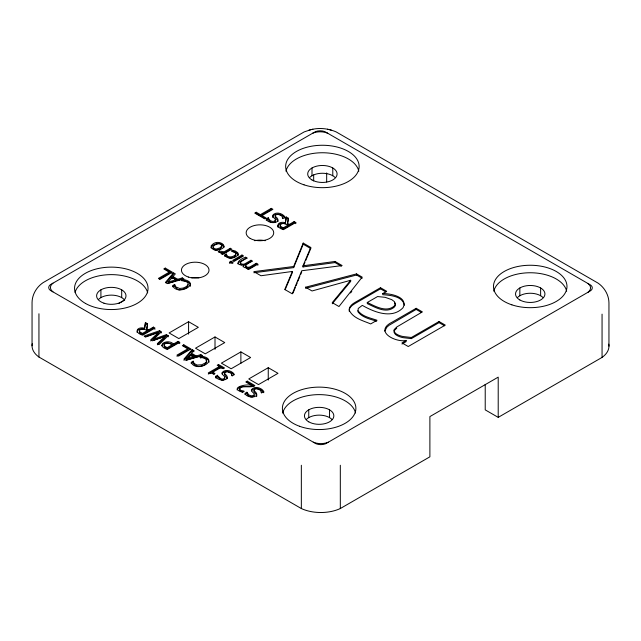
<?xml version="1.0" encoding="UTF-8"?>
<svg xmlns="http://www.w3.org/2000/svg" width="641" height="641" viewBox="0 0 641 641"><rect width="100%" height="100%" fill="white"/><g stroke="black" fill="none" stroke-linecap="round" stroke-linejoin="round"><path stroke-width="0.96" d="M222.147 246.553L220.135 248.9L216.802 250.062A2.989 1.723 0 0 1 214.679 249.782L213.533 249.125A2.965 1.715 0 0 1 213.06 247.899M237.05 389.872C239.518 384.776 247.394 387.164 251.897 386.587L251.897 385.465L245.832 381.956L247.25 381.139L254.87 385.537L253.139 386.539L242.771 386.86L240.327 387.677L239.381 388.927C239.598 391.539 247.338 390.321 242.755 392.236C228.156 388.158 246.36 383.27 251.897 385.465M136.99 332.286C136.829 328.889 142.07 328.609 144.473 329.314L145.451 322.543L147.582 323.777L146.589 329.995L148.464 331.077L153.375 328.24L155.018 329.194M144.473 329.314L145.451 322.543M277.673 226.137C278.667 223.268 282.753 223.14 285.261 223.765L286.239 217.003L288.37 218.236L288.37 219.358L286.239 218.124L286.239 217.003M285.261 223.765L286.239 218.124M146.589 329.995L147.582 323.777M295.797 223.653L295.797 222.523L294.155 221.578L294.155 222.699L289.251 225.536L287.376 224.454L288.37 218.236M287.376 224.454L288.202 220.208M190.313 286.335C191.371 282.505 186.154 281.119 183.294 280.598L183.294 279.476C202.083 283.026 177.637 296.687 172.597 285.646L174.584 284.508L175.666 286.815L179.664 288.482L183.19 288.049L185.634 286.976L187.509 285.533L188.198 283.522L187.452 282.377L185.273 281.231L181.331 280.606L183.294 279.476M161.716 345.811C163.856 341.557 170.25 342.695 173.455 345.154L178.062 342.494L179.704 343.44L179.704 342.318L178.062 341.373L173.455 344.025C167.621 338.152 154.745 345.275 167.349 349.449L179.704 342.318M210.985 247.787C212.908 243.035 222.595 241.625 224.214 247.13M237.795 263.836L238.837 262.401L245.751 258.347L245.751 257.217L247.314 258.123C243.852 259.549 235.455 264.164 244.149 264.252L251.016 260.254L252.57 261.159C249.205 262.57 240.704 267.161 249.349 267.289L256.272 263.291L257.834 264.188L257.834 265.318M384.752 331.117L386.844 327.231L389.079 325.275L416.161 309.419L421.618 312.568M139.361 331.509L139.754 332.903L142.43 334.562L147.093 331.87L147.093 330.74C145.002 328.985 140.9 327.96 139.225 330.74L139.754 331.774L142.43 333.432L147.093 330.74M253.836 272.754L293.658 267.618L293.658 266.496L303.209 243.083L310.741 247.434L310.741 248.556L305.717 260.502M293.658 267.618L303.209 244.213L303.209 243.083M293.017 293.097L295.285 287.561M296.046 285.718L297.176 282.953M297.937 281.111L299.828 276.503M300.581 274.66L301.719 271.888M293.658 266.496L253.836 271.632L260.975 275.75L292.36 271.455L284.764 289.484L292.264 293.81L301.719 270.766L342.134 265.558L335.035 261.456L303.009 265.807L303.009 266.928L335.035 262.586L341.341 266.223M285.141 289.708L292.36 272.585L292.36 271.455M303.009 265.807L310.741 247.434M303.009 266.928L304.948 262.337M349.281 309.443L350.226 307.448L352.165 305.461L355.138 303.465L380.49 288.827L385.922 291.959M245.751 257.217C239.51 259.02 233.212 265.182 243.388 265.005L243.532 266.824L244.982 267.674L248.035 268.05L248.035 269.172M243.059 266.784L243.388 265.005M275.342 216.37L275.149 217.347L278.162 221.329M224.67 373.735L224.478 374.705L227.499 378.695M254.068 390.738L253.876 391.707L256.849 395.241M221.93 373.919C224.502 370.153 230.536 371.395 233.38 374.288M251.328 390.922C254.341 386.715 261.488 388.678 263.86 392.709M256.528 396.595L256.793 396.146M350.579 292.953L351.797 291.407M332.246 303.77L350.691 281.391L350.691 280.269L332.246 302.64L338.977 306.534L362.173 277.128L356.564 273.891L305.533 287.224L305.533 288.346M173.575 272.898L165.394 282.433L167.413 283.602L183.927 278.875L182.268 277.922L177.701 279.268L172.982 276.543L175.314 273.899L173.575 272.898L173.575 274.028L166.019 282.825M192.124 349.617L183.935 359.152L185.954 360.322L202.476 355.595L200.817 354.633L196.242 355.979L191.523 353.255L193.854 350.619L192.124 349.617L192.124 350.739L183.935 360.282M168.118 282.08L172.036 277.609L175.842 279.813L175.842 280.934L168.118 283.202L168.118 282.08L175.842 279.813M186.659 358.792L190.577 354.329L194.383 356.532L194.383 357.654L186.659 359.921L186.659 358.792L194.383 356.532M186.659 359.921L190.577 355.459L190.577 354.329M164.489 345.259L163.984 346.06L164.577 347.222L167.117 348.816L172.052 345.964L172.052 344.834C169.865 343.095 165.65 342.022 163.984 344.938L164.577 346.092L167.117 347.686L172.052 344.834M280.454 225.624L280.005 226.321L280.534 227.355L283.218 229.021L287.881 226.329L287.881 225.199C285.79 223.445 281.679 222.419 280.005 225.199L280.534 226.233L283.218 227.892L287.881 225.199M394.191 330.684L396.779 328.096M168.214 335.684L168.214 336.813L166.404 335.764L153.696 340.267L153.696 339.145L166.404 334.642L168.214 335.684L159.024 344.642L157.341 343.672L165.122 336.301L165.122 337.43L157.341 344.794M153.696 339.145L161.436 331.774L159.585 330.708L144.137 336.044L145.747 336.974L158.583 332.415L158.583 333.536L150.715 340.964M240.824 263.05L240.159 264.212L241.409 265.029M246.08 266.087C243.82 267.794 248.259 268.651 249.349 268.411L256.272 264.421L256.272 263.291M158.583 332.415L150.715 339.842L152.382 340.804L165.122 336.301M239.59 389.424L240.327 388.807M52.987 283.154L52.418 283.61A12.604 7.275 0 0 0 52.418 291.415L52.987 291.871M588.013 292.248L588.582 291.791A12.604 7.275 0 0 0 588.582 283.987L588.013 283.53M313.673 132.647L51.929 283.779A8.117 4.687 0 0 0 51.929 291.278L314.33 442.771A8.117 4.687 0 0 0 327.327 442.771L589.071 291.639A8.117 4.687 0 0 0 589.071 284.139L326.67 132.647M262.017 215.592L272.906 209.303L271.263 208.357L260.374 214.647L256.224 212.251L254.765 213.092L264.701 218.829L266.159 217.988L262.017 215.592L262.017 216.722L265.334 218.637M169.304 272.121L158.415 278.41L160.058 279.356L172.405 272.225L165.25 268.09L163.792 268.932L169.304 272.121L169.304 273.242L159.248 279.051M256.224 212.251L256.224 213.373L260.374 215.769L271.263 209.479L271.263 208.357M118.665 303.505L124.731 300.004M268.138 217.884L266.167 219.022C268.627 225.103 284.356 223.068 275.149 216.217L275.918 214.807L278.114 214.35L281.607 215.825L283.074 218.405L285.133 217.219C282.761 213.189 275.614 211.226 272.601 215.432L273.29 217.187L275.59 219.583L274.853 221.073L272.745 221.482L270.358 220.72L268.138 217.884L268.138 219.006L266.167 220.143M222.395 252.842L221.017 253.636L222.579 254.541L231.842 249.189L230.279 248.283L223.701 252.081C219.575 250.014 214.39 252.153 222.395 252.842L222.395 253.964M221.714 253.003L223.701 253.211L230.279 249.413L230.279 248.283M226.241 254.06L224.494 255.07C227.467 259.597 235.063 258.82 237.971 254.637A5.072 2.925 0 0 0 237.659 252.65L235.327 251.032L232.739 250.31C227.299 251.769 241.152 251.985 234.085 255.815C232.427 256.777 230.375 257.249 228.525 256.592C227.018 256.929 226.025 252.394 226.241 255.182L224.494 256.192M172.597 286.775C175.602 283.667 176.363 291.535 180.794 289.62C183.614 289.235 187.981 288.025 188.198 284.652M287.376 223.332L289.251 224.414L294.155 221.578M295.797 222.523L283.45 229.654C274.268 226.994 277.737 220.825 285.261 222.643M232.819 262.241L231.048 261.216L229.43 262.153L231.201 263.179L232.819 262.241L232.819 263.371M241.969 255.038L232.707 260.382L234.261 261.288L243.532 255.935L241.969 255.038L241.969 256.16L233.548 261.023M229.43 263.275L231.048 262.345L232.226 263.026M248.035 268.05L247.001 268.643L248.564 269.541L257.834 264.188M146.589 328.873L148.464 329.955L153.375 327.118L155.018 328.064L142.663 335.195C133.48 332.535 136.958 326.365 144.473 328.184M188.582 321.702L169.096 332.951L178.839 338.576L198.325 327.327L188.582 321.702L188.582 334.121M187.853 348.84L176.956 355.122L178.599 356.075L190.954 348.944L183.791 344.81L182.332 345.651L187.853 348.84L187.853 349.962L176.956 356.252M215.007 336.958L195.521 348.207L205.264 353.832L224.751 342.582L215.007 336.958L215.007 349.369M193.125 361.22L191.146 362.365C196.178 373.407 220.632 359.745 201.835 356.196L199.88 357.325L203.814 357.95L206.474 359.641L206.538 361.556L205.28 362.966L201.739 364.769L197.148 365.05L194.215 363.535L193.125 361.22L193.125 362.349L191.146 363.495M200.529 358.071L201.835 357.317C204.607 357.902 208.718 358.792 209.102 362.157M214.214 374.176L212.724 373.318L212.724 372.189L221.001 367.413L223.244 368.703L224.502 367.974L218.477 364.497L217.219 365.226L219.406 366.492L219.406 367.614L208.277 374.04M240.88 351.901L221.393 363.151L231.137 368.775L250.623 357.526L240.88 351.901L240.88 363.359M219.406 366.492L208.277 372.918L209.559 373.663L211.602 373.262L213.83 374.136L214.959 373.479L212.724 372.189M215.504 376.379C218.341 373.19 220.464 382.268 224.791 377.966L224.919 376.948L222.619 374.552L221.93 372.79C224.943 368.583 232.09 370.546 234.462 374.576L232.403 375.77L230.936 373.19L227.443 371.708L225.247 372.173L224.478 373.583C233.685 380.425 217.956 382.461 215.504 376.379L215.985 378.174M215.504 377.509C218.341 374.32 220.464 383.39 224.791 379.095L224.502 377.509M404.447 305.26C402.468 296.134 390.433 295.301 382.749 294.692L382.749 293.562L386.691 291.286L380.49 287.705L355.138 302.336C351.821 304.163 348.263 307.231 349.297 311.47M367.285 302.488L377.573 296.551L385.185 297.328L391.803 299.676L394.431 301.663L395.417 303.642L394.752 305.581C386.699 313.153 375.378 306.27 367.285 302.488L367.285 303.618C375.378 307.392 386.699 314.274 394.752 306.702L395.417 304.763L394.431 302.784M268.25 367.702L248.764 378.951L258.507 384.576L277.994 373.326L268.25 367.702L268.25 380.113M246.865 392.252L244.902 393.382C247.354 399.463 263.09 397.428 253.876 390.585L254.645 389.175L256.841 388.71L260.334 390.193L261.808 392.773L263.86 391.579C261.488 387.549 254.341 385.586 251.328 389.8L252.017 391.555L254.317 393.951L253.588 395.441L251.472 395.842L249.085 395.08L246.865 392.252L246.865 393.374L244.902 394.511M406.106 340.539L401.987 342.911L408.229 346.517L445.295 325.115L439.053 321.51L411.378 337.486L403.317 336.573A15.047 8.686 0 0 1 395.345 333.208L393.886 330.788L394.191 329.562L396.779 326.974L422.395 311.895L416.161 308.297L392.1 322.183C373.743 331.277 395.024 342.526 406.106 340.539L406.106 341.661L401.987 344.033M393.886 331.91L395.345 334.33A15.047 8.686 0 0 0 403.317 337.695L411.378 338.616L439.053 322.639L444.509 325.788M32.25 343.76A31 17.9 0 0 0 38.941 357.037L301.342 508.537A31 17.9 0 0 0 340.315 508.537L429.887 456.817L429.887 416.586L498.209 377.14L498.209 417.371L485.221 409.871L485.221 384.36M498.209 417.371L602.059 357.414A31 17.9 0 0 0 608.75 344.145M312.624 133.256L313.409 132.927A12.604 7.275 0 0 1 326.934 132.927L327.727 133.256M328.376 442.146L327.591 442.474A12.604 7.275 0 0 1 314.066 442.474L313.273 442.146M145.042 336.854L159.585 331.83L161.436 332.895M310.629 129.754L304.179 131.91L43.051 282.673C36.529 287.12 32.154 294.548 32.05 302.512L32.05 345.787M172.982 276.543L172.982 277.665L177.701 280.389L182.268 279.043L182.268 277.922M191.523 353.255L191.523 354.385L196.242 357.109L200.817 355.763L200.817 354.633M350.691 280.269L312.039 290.974L305.533 287.224M306.494 288.097L356.564 275.013L362.173 278.25M311.638 129.514C319.771 127.487 328.512 128.601 336.164 131.91L597.949 283.05C604.471 287.505 608.846 294.924 608.95 302.889L608.95 346.164M308.962 130.163L312.904 129.21M382.749 293.562C390.441 293.49 408.309 296.759 403.069 307.688C391.947 319.402 374.04 312.071 362.309 305.364L358.239 308.473L358.023 310.749C362.469 316.686 370.482 317.944 377.036 320.268L370.698 323.929C363.167 320.716 353.095 318.337 349.297 310.348M327.439 129.21L328.713 129.514M329.714 129.754L331.381 130.163M376.676 321.181C370.145 319.114 362.389 317.656 358.023 311.871L357.846 310.749M242.546 391.996L240.391 391.21L239.381 390.048M220.881 252.754L219.342 251.857L219.342 250.735M268.138 219.006C268.851 221.874 273.018 223.813 275.462 221.73L275.173 220.151M303.209 244.213L310.741 248.556M226.241 255.182C227.034 260.014 237.162 258.075 235.415 253.764M172.405 273.346L165.25 269.22L165.25 268.09M223.637 368.607L218.477 365.626L218.477 364.497M254.02 386.178L247.25 382.26L247.25 381.139M145.451 323.673L147.582 324.899M190.153 349.609L183.791 345.932L183.791 344.81M192.124 350.739L193.854 351.741L193.854 350.619M190.577 355.459L194.383 357.654M193.125 362.349C194.527 368.599 205.697 366.989 206.739 361.372M246.865 393.374C247.578 396.242 251.745 398.173 254.189 396.098L254.317 395.072M205.993 360.218L206.474 360.771M285.133 218.341C282.761 214.31 275.614 212.347 272.601 216.554L272.673 217.395M282.304 217.716L282.769 218.573M261.031 392.084L261.496 392.941M231.633 375.081L232.098 375.93M277.777 226.746L278.09 227.331M602.059 314.138L602.059 357.414M540.627 287.961L540.627 295.741M519.843 287.961L519.843 295.741M439.053 321.51L439.053 322.639M416.161 308.297L416.161 309.419M411.378 337.486L411.378 338.616M380.49 287.705L380.49 288.827M356.564 273.891L356.564 275.013M340.315 465.262L340.315 508.537M335.035 261.456L335.035 262.586M332.783 167.966L332.783 175.746M329.538 409.839L329.538 417.612M326.67 172.926L326.67 181.924M313.673 174.929L313.673 180.922M311.999 167.966L311.999 175.746M308.754 409.839L308.754 417.612M301.342 465.262L301.342 508.537M289.251 224.414L289.251 225.536M283.218 227.892L283.218 229.021M268.259 217.956L268.259 219.078M260.374 214.647L260.374 215.769M251.016 260.254L251.016 261.384L244.149 265.382L244.149 264.252M249.349 267.289L249.349 268.411M246.993 392.324L246.993 393.446M232.739 250.31L232.739 251.432L235.327 252.161L237.659 253.772A5.072 2.925 0 0 1 237.971 255.759M231.048 261.216L231.048 262.345M226.337 254.108L226.337 255.238M223.701 252.081L223.701 253.211M221.001 367.413L221.001 368.535M217.587 375.314L217.587 376.443M217.467 375.241L217.467 376.371M201.835 356.196L201.835 357.317M196.242 355.979L196.242 357.109M193.261 361.3L193.261 362.421M178.062 341.373L178.062 342.494M177.701 279.268L177.701 280.389M174.713 284.58L174.713 285.71M174.584 284.508L174.584 285.63M173.455 344.025L173.455 345.154M172.036 277.609L172.036 278.739M167.117 347.686L167.117 348.816M166.404 334.642L166.404 335.764M159.585 330.708L159.585 331.83M153.375 327.118L153.375 328.24M148.464 329.955L148.464 331.077M142.43 333.432L142.43 334.562M121.694 289.836L121.694 297.616M100.909 289.836L100.909 297.616M38.941 313.761L38.941 357.037M313.673 132.663A8.117 4.687 0 0 1 326.67 132.663M282.705 413.125A36.745 21.209 0 0 1 319.042 394.624A36.745 21.209 0 0 1 355.563 413.004M493.81 291.19A36.745 21.209 0 0 1 530.235 272.754A36.745 21.209 0 0 1 566.668 291.19M285.966 171.195A36.745 21.209 0 0 1 322.391 152.75A36.745 21.209 0 0 1 358.824 171.195M191.667 277.745A13.781 7.956 0 0 1 198.798 277.745M254.661 240.72A13.781 7.956 0 0 1 265.206 240.72M75.061 292.36A36.745 21.209 0 0 1 111.742 274.628A36.745 21.209 0 0 1 147.678 292.857M309.667 177.501A14.695 8.485 0 0 1 335.123 177.501M517.511 297.496A14.695 8.485 0 0 1 542.967 297.496M306.422 419.374A14.695 8.485 0 0 1 331.878 419.374M98.578 299.371A14.695 8.485 0 0 1 124.034 299.371M222.147 245.431L220.135 247.779L216.802 248.94A2.989 1.723 0 0 1 214.679 248.66L213.533 247.995A2.965 1.715 0 0 1 213.06 246.777C214.671 244.037 220.175 242.114 222.147 245.431M211.193 245.968L211.338 247.979L213.669 249.597A5.224 3.013 0 0 0 216.995 250.126C232.939 247.827 217.131 236.85 211.193 245.968M299.491 426.257A36.745 21.209 0 0 0 355.859 409.206A36.745 21.209 0 0 0 302.095 389.544A36.745 21.209 0 0 0 299.491 426.257M308.754 421.834A14.695 8.485 0 0 0 333.344 418.028A14.695 8.485 0 0 0 315.34 407.636A14.695 8.485 0 0 0 308.754 421.834M511.871 304.836A36.745 21.209 0 0 0 566.981 286.463A36.745 21.209 0 0 0 511.871 268.09A36.745 21.209 0 0 0 511.871 304.836M519.843 299.964A14.695 8.485 0 0 0 544.433 296.158A14.695 8.485 0 0 0 526.437 285.766A14.695 8.485 0 0 0 519.843 299.964M304.026 184.832A36.745 21.209 0 0 0 359.136 166.468A36.745 21.209 0 0 0 304.026 148.095A36.745 21.209 0 0 0 304.026 184.832M311.999 179.961A14.695 8.485 0 0 0 336.589 176.163A14.695 8.485 0 0 0 318.593 165.771A14.695 8.485 0 0 0 311.999 179.961M188.342 277.04A13.781 7.956 0 0 0 209.014 270.149A13.781 7.956 0 0 0 188.342 263.259A13.781 7.956 0 0 0 188.342 277.04M250.19 238.42A13.781 7.956 0 0 0 273.242 234.854A13.781 7.956 0 0 0 256.368 225.111A13.781 7.956 0 0 0 250.19 238.42M85.582 303.489A36.745 21.209 0 0 0 146.885 293.618A36.745 21.209 0 0 0 101.438 267.906A36.745 21.209 0 0 0 85.582 303.489M103.954 303.185A14.695 8.485 0 0 0 125.997 295.838A14.695 8.485 0 0 0 103.954 288.49A14.695 8.485 0 0 0 103.954 303.185"/></g></svg>
